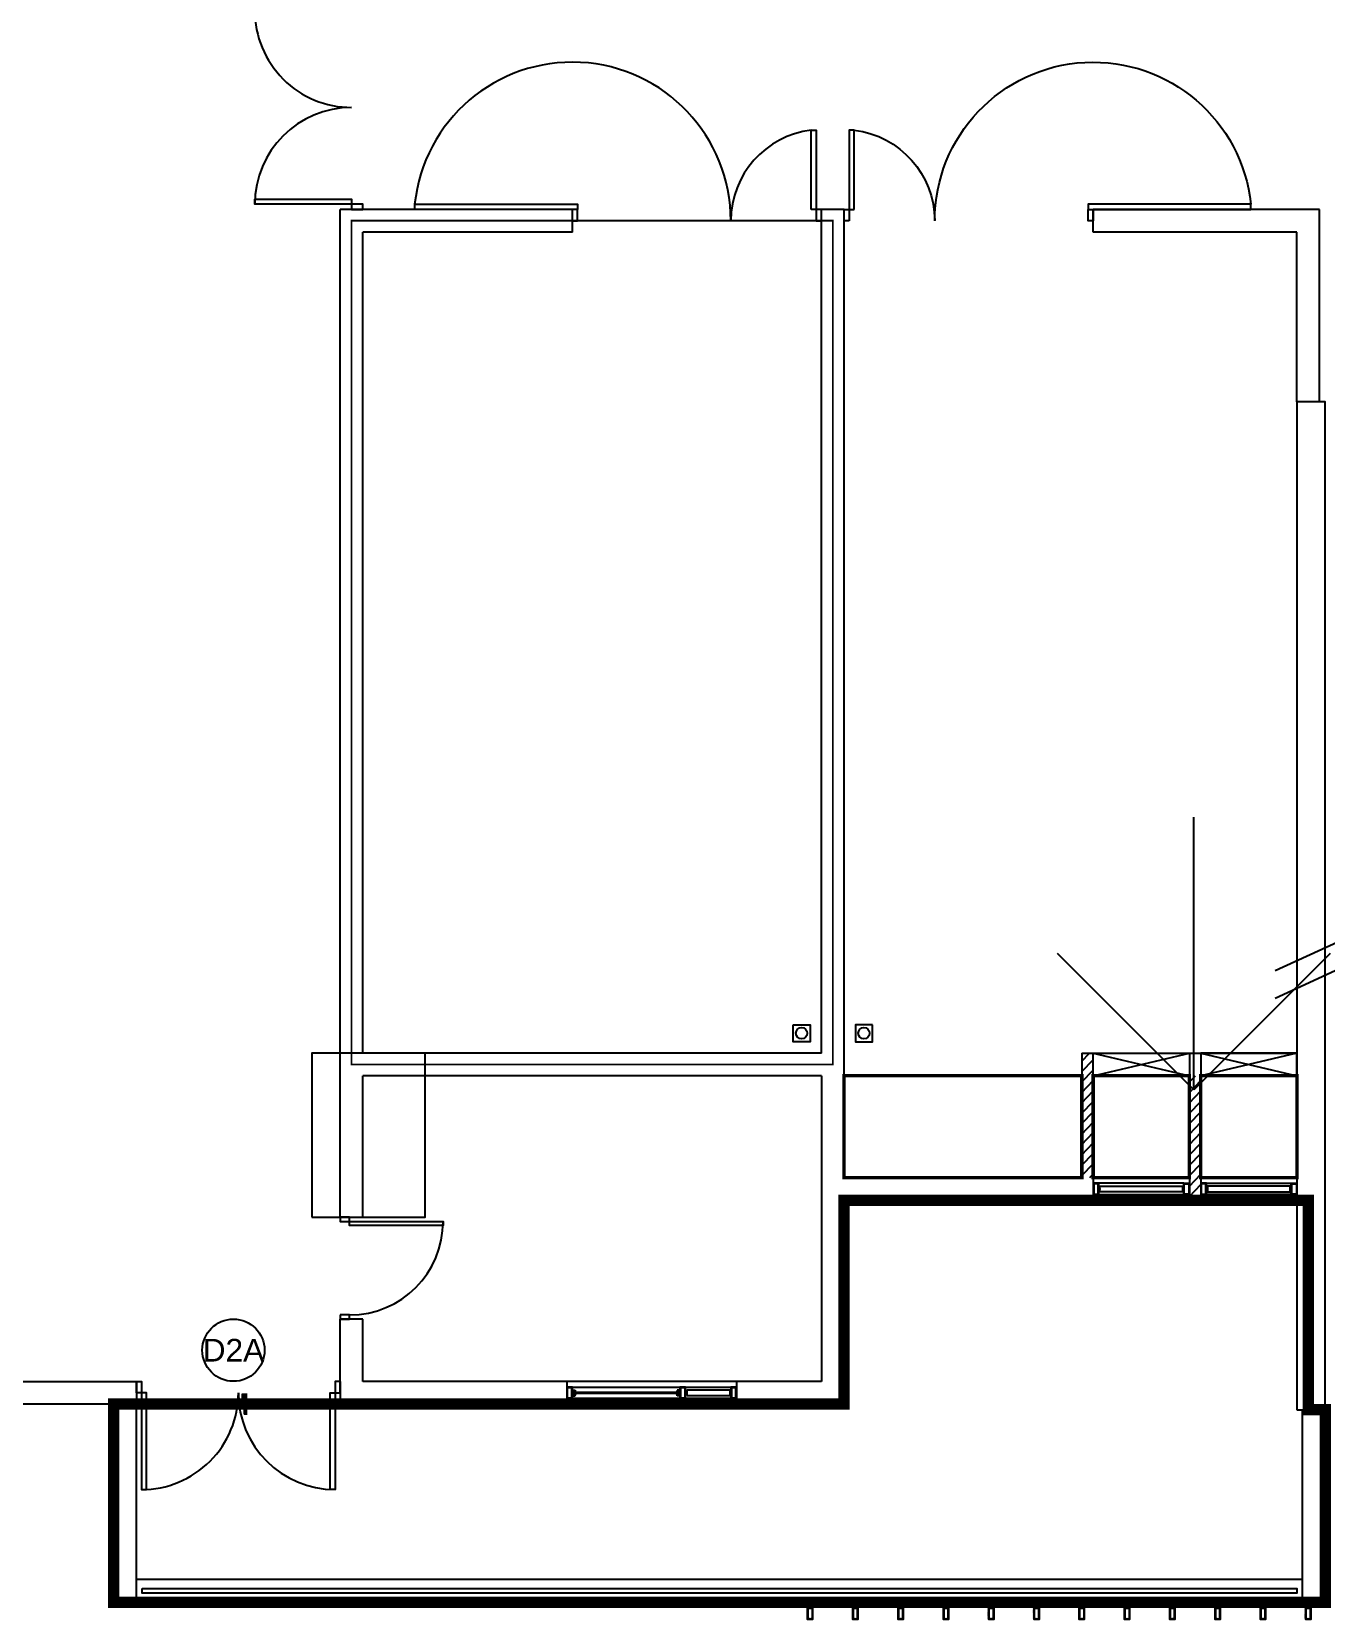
# Model space of a CAD drawing. Header units: feet. Extents: x 1421395 to 1426379, y -945253 to -943919.
# Drawn here: x 1422474 to 1422919, y -945174 to -944629 of the extents above; entities that cross this region are included whole.
import ezdxf
from ezdxf.enums import TextEntityAlignment as Align

# ---------------------------------------------------------------- set-up
doc = ezdxf.new("R2010")
doc.units = ezdxf.units.FT
doc.linetypes.add('Xref Typical$0$$0$HIDDEN', pattern=[0.375, 0.25, -0.125])
doc.linetypes.add('Xref Typical$0$HIDDEN', pattern=[0.375, 0.25, -0.125])
for name, color, linetype in [('04--hatch-1', 8, 'Continuous'), ('06--line-1', 1, 'Continuous'), ('08--detail-ref', 1, 'Continuous'), ('08--door-ref', 1, 'Continuous'), ('E--concrete-2', 4, 'Continuous'), ('F--Blockwall', 3, 'Continuous'), ('H--metalwork', 1, 'Continuous'), ('L--doors-1', 1, 'Continuous'), ('Xref Typical$0$04--hatch-1', 8, 'Continuous'), ('Xref Typical$0$07--dim-1', 8, 'Continuous'), ('Xref Typical$0$101 First floor$0$06--line-1', 8, 'Continuous'), ('Xref Typical$0$F--Blockwall', 3, 'Continuous'), ('Xref Typical$0$L--doors-1', 1, 'Continuous'), ('Xref Typical$0$L--windows-1', 1, 'Continuous'), ('Xref Typical$0$p-02 rev', 15, 'Continuous'), ('Xref Typical$0$STAIR$0$L--stairs-1', 1, 'Continuous')]:
    doc.layers.add(name, color=color, linetype=linetype)
doc.layers.add('pline', color=210, linetype='Continuous', lineweight=5)
doc.layers.get('Xref Typical$0$07--dim-1').off()
doc.styles.add('00_xref_ser core$0$00_xref_ser core$0$ZC-STYLE-1', font='Arial.ttf')
doc.styles.add('Xref Typical$0$00_101_typ xref core$0$ZC-STYLE-3', font='romans.shx', dxfattribs={"width": 0.8})
doc.dimstyles.new('Xref Typical$0$1-100', dxfattribs={"dimscale": 75, "dimtxt": 1.85, "dimasz": 1.25, "dimexe": 1, "dimexo": 1.5, "dimgap": 0.85, "dimtad": 1, "dimdec": 0, "dimzin": 0, "dimdsep": 46, "dimtxsty": 'Xref Typical$0$00_101_typ xref core$0$ZC-STYLE-3', "dimblk1": 'Xref Typical$0$_ARCHTICK', "dimblk2": 'Xref Typical$0$_ARCHTICK', "dimsah": 1, "dimcen": 0.9, "dimdle": 0.1, "dimclrd": 8, "dimclre": 8, "dimclrt": 2, "dimadec": 0, "dimazin": 0, "dimtfac": 1, "dimtdec": 0, "dimtofl": 0, "dimtmove": 1, "dimatfit": 3, "dimldrblk": 'Xref Typical$0$_OPEN90', "dimfxl": 0, "dimtolj": 1, "dimtzin": 0, "dimlwd": -1, "dimlwe": -1, "dimarcsym": 0})

# ---------------------------------------------------------------- blocks, each defined once
blk = doc.blocks.new('00_xref_ser core$0$00_xref_ser core$0$D-1800')
at = {"layer": 'L--doors-1', "color": 5}
for points in [[(45, 50), (45, 905), (90, 905), (90, 50)], [(1755, 50), (1755, 905), (1710, 905), (1710, 50)], [(0, -50), (45, -50), (45, 50), (0, 50)], [(1800, -50), (1755, -50), (1755, 50), (1800, 50)]]:
    blk.add_lwpolyline(points, close=True, dxfattribs=at)
at = {"layer": 'L--doors-1'}
for centre, start, end in [((45, 50), 0, 90), ((1755, 50), 90, 180)]:
    blk.add_arc(centre, 855, start, end, dxfattribs=at)
blk = doc.blocks.new('00_xref_ser core$0$00_xref_ser core$0$D-REF-1')
at = {"layer": '08--door-ref'}
blk.add_circle((0, 0), 275, dxfattribs=at)
blk = doc.blocks.new('A$C6A53545A')
at = {"layer": '04--hatch-1', "color": 252}
for p, q in [((0, 50), (16.4, 50)), ((0, 45), (16.4, 45)), ((0, 40), (16.4, 40)), ((0, 35), (16.4, 35)), ((0, 30), (16.4, 30)), ((0, 25), (16.4, 25)), ((0, 20), (16.4, 20)), ((0, 15), (16.4, 15)), ((0, 10), (16.4, 10)), ((0, 5), (16.4, 5)), ((0, 0), (16.4, 0)), ((-10, -5), (16.4, -5)), ((-10, -10), (16.4, -10)), ((-10, -15), (16.4, -15)), ((-10, -20), (16.4, -20)), ((-10, -25), (16.4, -25)), ((-10, -30), (16.4, -30)), ((-10, -35), (16.4, -35)), ((-10, -40), (16.4, -40)), ((-10, -45), (16.4, -45)), ((-10, -50), (16.4, -50))]:
    blk.add_line(p, q, dxfattribs=at)
at = {"layer": '06--line-1'}
blk.add_lwpolyline([(-10, -52.9), (-10, 0), (0, 0), (0, 51.5)], dxfattribs=at)
blk = doc.blocks.new('RGQ')
at = {"layer": '04--hatch-1'}
h = blk.add_hatch(dxfattribs=at)
h.set_pattern_fill('ANSI31', color=256)
h.paths.add_polyline_path([(431651, 108268), (431601, 108268), (431601, 108168), (431651, 108168)])
h.paths.add_polyline_path([(431646, 108263), (431646, 108173), (431606, 108173), (431606, 108263)], flags=16)
at = {"layer": 'H--metalwork'}
for points in [[(431601, 108268), (431651, 108268), (431651, 108168), (431601, 108168)], [(431606, 108263), (431646, 108263), (431646, 108173), (431606, 108173)]]:
    blk.add_lwpolyline(points, close=True, dxfattribs=at)
blk = doc.blocks.new('CFH')
at = {"layer": 'H--metalwork', "color": 252, "elevation": 0}
for points in [[(-84322, 29248), (-84372, 29248), (-84372, 29254), (-84322, 29254)], [(-84322, 29204), (-84372, 29204), (-84372, 29209), (-84322, 29209)], [(-84344, 29209), (-84350, 29209), (-84350, 29248), (-84344, 29248)], [(-83922, 29248), (-83972, 29248), (-83972, 29254), (-83922, 29254)], [(-83922, 29204), (-83972, 29204), (-83972, 29209), (-83922, 29209)], [(-83944, 29209), (-83950, 29209), (-83950, 29248), (-83944, 29248)], [(-83522, 29248), (-83572, 29248), (-83572, 29254), (-83522, 29254)], [(-83522, 29204), (-83572, 29204), (-83572, 29209), (-83522, 29209)], [(-83544, 29209), (-83550, 29209), (-83550, 29248), (-83544, 29248)], [(-83122, 29248), (-83172, 29248), (-83172, 29254), (-83122, 29254)], [(-83122, 29204), (-83172, 29204), (-83172, 29209), (-83122, 29209)], [(-83144, 29209), (-83150, 29209), (-83150, 29248), (-83144, 29248)], [(-82722, 29248), (-82772, 29248), (-82772, 29254), (-82722, 29254)], [(-82722, 29204), (-82772, 29204), (-82772, 29209), (-82722, 29209)], [(-82744, 29209), (-82750, 29209), (-82750, 29248), (-82744, 29248)], [(-82322, 29248), (-82372, 29248), (-82372, 29254), (-82322, 29254)], [(-82322, 29204), (-82372, 29204), (-82372, 29209), (-82322, 29209)], [(-82344, 29209), (-82350, 29209), (-82350, 29248), (-82344, 29248)], [(-81922, 29248), (-81972, 29248), (-81972, 29254), (-81922, 29254)], [(-81922, 29204), (-81972, 29204), (-81972, 29209), (-81922, 29209)], [(-81944, 29209), (-81950, 29209), (-81950, 29248), (-81944, 29248)], [(-81522, 29248), (-81572, 29248), (-81572, 29254), (-81522, 29254)], [(-81522, 29204), (-81572, 29204), (-81572, 29209), (-81522, 29209)], [(-81544, 29209), (-81550, 29209), (-81550, 29248), (-81544, 29248)], [(-81122, 29248), (-81172, 29248), (-81172, 29254), (-81122, 29254)], [(-81122, 29204), (-81172, 29204), (-81172, 29209), (-81122, 29209)], [(-81144, 29209), (-81150, 29209), (-81150, 29248), (-81144, 29248)], [(-80722, 29248), (-80772, 29248), (-80772, 29254), (-80722, 29254)], [(-80722, 29204), (-80772, 29204), (-80772, 29209), (-80722, 29209)], [(-80744, 29209), (-80750, 29209), (-80750, 29248), (-80744, 29248)], [(-80322, 29248), (-80372, 29248), (-80372, 29254), (-80322, 29254)], [(-80322, 29204), (-80372, 29204), (-80372, 29209), (-80322, 29209)], [(-80344, 29209), (-80350, 29209), (-80350, 29248), (-80344, 29248)], [(-79922, 29248), (-79972, 29248), (-79972, 29254), (-79922, 29254)], [(-79922, 29204), (-79972, 29204), (-79972, 29209), (-79922, 29209)], [(-79944, 29209), (-79950, 29209), (-79950, 29248), (-79944, 29248)]]:
    blk.add_lwpolyline(points, close=True, dxfattribs=at)
at = {"layer": 'H--metalwork', "xscale": -1}
for p in [(347279, -79065, 0), (347679, -79065, 0), (348079, -79065, 0), (348479, -79065, 0), (348879, -79065, 0), (349279, -79065, 0), (349679, -79065, 0), (350079, -79065, 0), (350479, -79065, 0), (350879, -79065, 0), (351279, -79065, 0), (351679, -79065, 0)]:
    blk.add_blockref('RGQ', p, dxfattribs=at)
blk = doc.blocks.new('Xref Typical$0$rged')
at = {"color": 5}
for p, q in [((-70558, 82623), (-70558, 82573)), ((-70558, 82623), (-70533, 82623)), ((-70558, 82573), (-70533, 82573)), ((-70556, 82621), (-70535, 82621)), ((-70556, 82621), (-70556, 82575)), ((-70556, 82575), (-70535, 82575)), ((-70539, 82616), (-70539, 82579)), ((-70537, 82616), (-70537, 82600)), ((-70537, 82611), (-70537, 82612)), ((-70537, 82611), (-70537, 82611)), ((-70537, 82602), (-70527, 82602)), ((-70537, 82602), (-70537, 82600)), ((-70536, 82600), (-70537, 82600)), ((-70537, 82596), (-70537, 82579)), ((-70536, 82595), (-70537, 82595)), ((-70537, 82593), (-70537, 82595)), ((-70537, 82593), (-70527, 82593)), ((-70537, 82584), (-70537, 82584)), ((-70537, 82584), (-70537, 82583)), ((-70536, 82602), (-70526, 82602)), ((-70536, 82602), (-70536, 82600)), ((-70536, 82594), (-70536, 82595)), ((-70536, 82594), (-70526, 82594)), ((-70535, 82621), (-70535, 82619)), ((-70535, 82614), (-70534, 82614)), ((-70535, 82581), (-70534, 82581)), ((-70535, 82575), (-70535, 82576)), ((-70534, 82614), (-70522, 82602)), ((-70534, 82613), (-70526, 82605)), ((-70534, 82581), (-70522, 82594)), ((-70534, 82582), (-70526, 82590)), ((-70533, 82623), (-70533, 82617)), ((-70533, 82602), (-70533, 82602)), ((-70533, 82602), (-70533, 82602)), ((-70533, 82602), (-70533, 82594)), ((-70533, 82594), (-70533, 82594)), ((-70533, 82573), (-70533, 82579)), ((-70532, 82602), (-70532, 82594)), ((-70526, 82602), (-70526, 82602)), ((-70526, 82594), (-70526, 82593)), ((-70525, 82605), (-70522, 82602)), ((-70525, 82591), (-70522, 82594)), ((-70522, 82602), (-70522, 82602)), ((-70522, 82594), (-70522, 82594)), ((-69632, 82614), (-69645, 82602)), ((-69644, 82602), (-69645, 82602)), ((-69644, 82594), (-69645, 82594)), ((-69632, 82581), (-69645, 82594)), ((-69641, 82605), (-69644, 82602)), ((-69641, 82591), (-69644, 82594)), ((-69632, 82613), (-69640, 82605)), ((-69640, 82602), (-69640, 82602)), ((-69630, 82602), (-69640, 82602)), ((-69630, 82594), (-69640, 82594)), ((-69640, 82594), (-69640, 82593)), ((-69632, 82582), (-69640, 82590)), ((-69629, 82602), (-69639, 82602)), ((-69629, 82593), (-69639, 82593)), ((-69634, 82602), (-69634, 82594)), ((-69633, 82623), (-69633, 82617)), ((-69608, 82623), (-69633, 82623)), ((-69633, 82602), (-69633, 82602)), ((-69633, 82602), (-69633, 82602)), ((-69633, 82602), (-69633, 82594)), ((-69633, 82594), (-69633, 82594)), ((-69633, 82573), (-69633, 82579)), ((-69608, 82573), (-69633, 82573)), ((-69631, 82614), (-69632, 82614)), ((-69631, 82581), (-69632, 82581)), ((-69610, 82621), (-69631, 82621)), ((-69631, 82621), (-69631, 82619)), ((-69631, 82575), (-69631, 82576)), ((-69610, 82575), (-69631, 82575)), ((-69630, 82602), (-69630, 82600)), ((-69630, 82600), (-69629, 82600)), ((-69630, 82594), (-69630, 82595)), ((-69630, 82595), (-69629, 82595)), ((-69629, 82616), (-69629, 82600)), ((-69629, 82611), (-69629, 82612)), ((-69629, 82611), (-69629, 82611)), ((-69629, 82602), (-69629, 82600)), ((-69629, 82596), (-69629, 82579)), ((-69629, 82593), (-69629, 82595)), ((-69629, 82584), (-69629, 82584)), ((-69629, 82584), (-69629, 82583)), ((-69627, 82616), (-69627, 82579)), ((-69610, 82621), (-69610, 82575)), ((-69608, 82623), (-69608, 82573))]:
    blk.add_line(p, q, dxfattribs=at)
for centre, radius, start, end in [((-70535, 82615), 4.53, 95.5097, 164.881), ((-70535, 82581), 4.53, 195.119, 264.4903), ((-70535, 82615), 2.69, 53.3557, 150.2969), ((-70538, 82606), 6.08, 277.1326, 318.4657), ((-70538, 82590), 6.08, 41.5343, 82.8674), ((-70535, 82581), 2.69, 209.7031, 306.6443), ((-70525, 82603), 1.75, 102.0021, 223.8098), ((-70525, 82603), 1.25, 85.3803, 255.5338), ((-70525, 82592), 1.25, 104.4662, 274.6197), ((-70525, 82592), 1.75, 136.1902, 257.9979), ((-69641, 82603), 1.25, 284.4662, 94.6197), ((-69641, 82592), 1.25, 265.3803, 75.5338), ((-69641, 82603), 1.75, 316.1902, 77.9979), ((-69641, 82592), 1.75, 282.0021, 43.8098), ((-69632, 82615), 2.69, 29.7031, 126.6443), ((-69628, 82606), 6.08, 221.5343, 262.8674), ((-69628, 82590), 6.08, 97.1326, 138.4657), ((-69632, 82581), 2.69, 233.3557, 330.2969), ((-69632, 82615), 4.53, 15.119, 84.4903), ((-69632, 82581), 4.53, 275.5097, 344.881)]:
    blk.add_arc(centre, radius, start, end, dxfattribs=at)
for points in [[(-70537, 82612), (-70535, 82612), (-70535, 82613), (-70535, 82614)], [(-70537, 82583), (-70535, 82583), (-70535, 82582), (-70535, 82581)], [(-69629, 82612), (-69631, 82612), (-69632, 82613), (-69631, 82614)], [(-69629, 82583), (-69631, 82583), (-69632, 82582), (-69631, 82581)]]:
    blk.add_spline(points, degree=3, dxfattribs=at)
for points in [[(-70537, 82611), (-70537, 82612), (-70537, 82611), (-70536, 82612), (-70536, 82612), (-70536, 82612), (-70535, 82612), (-70535, 82612), (-70535, 82612), (-70534, 82612), (-70534, 82613), (-70534, 82613), (-70534, 82613), (-70534, 82613), (-70534, 82613), (-70534, 82613)], [(-70537, 82584), (-70537, 82584), (-70537, 82584), (-70536, 82584), (-70536, 82584), (-70536, 82584), (-70535, 82584), (-70535, 82584), (-70535, 82583), (-70534, 82583), (-70534, 82583), (-70534, 82582), (-70534, 82582), (-70534, 82582), (-70534, 82582), (-70534, 82582)], [(-69629, 82611), (-69630, 82612), (-69630, 82611), (-69630, 82612), (-69630, 82612), (-69631, 82612), (-69631, 82612), (-69631, 82612), (-69631, 82612), (-69632, 82612), (-69632, 82613), (-69632, 82613), (-69632, 82613), (-69632, 82613), (-69632, 82613), (-69632, 82613)], [(-69629, 82584), (-69630, 82584), (-69630, 82584), (-69630, 82584), (-69630, 82584), (-69631, 82584), (-69631, 82584), (-69631, 82584), (-69631, 82583), (-69632, 82583), (-69632, 82583), (-69632, 82582), (-69632, 82582), (-69632, 82582), (-69632, 82582), (-69632, 82582)]]:
    blk.add_open_spline(points, degree=3, knots=[0, 0, 0, 0, 0.447954, 0.447954, 0.951619, 0.951619, 1.324269, 1.324269, 1.90348, 1.90348, 2.482691, 2.482691, 2.73392, 2.73392, 2.822039, 2.822039, 2.822039, 2.822039], dxfattribs=at)
at = {"layer": 'Xref Typical$0$L--windows-1', "color": 251}
for p, q in [((-70608, 82649), (-69108, 82649)), ((-69108, 82549), (-70608, 82549))]:
    blk.add_line(p, q, dxfattribs=at)
at = {"layer": 'Xref Typical$0$L--windows-1'}
for p, q in [((-70531, 82602), (-70531, 82594)), ((-69635, 82602), (-70531, 82602)), ((-69635, 82594), (-70531, 82594)), ((-69635, 82602), (-69635, 82594))]:
    blk.add_line(p, q, dxfattribs=at)
at = {"layer": 'Xref Typical$0$L--windows-1', "color": 5}
for p, q in [((-69558, 82604), (-69548, 82604)), ((-69558, 82594), (-69548, 82594)), ((-69548, 82624), (-69168, 82624)), ((-69548, 82574), (-69168, 82574)), ((-69168, 82604), (-69158, 82604)), ((-69168, 82594), (-69158, 82594))]:
    blk.add_line(p, q, dxfattribs=at)
at = {"layer": 'Xref Typical$0$L--windows-1', "elevation": 0}
for points in [[(-70608, 82549), (-70558, 82549), (-70558, 82649), (-70608, 82649), (-70608, 82549)], [(-69608, 82549), (-69558, 82549), (-69558, 82649), (-69608, 82649), (-69608, 82549)], [(-69108, 82549), (-69108, 82649), (-69158, 82649), (-69158, 82549), (-69108, 82549)]]:
    blk.add_lwpolyline(points, dxfattribs=at)
for points in [[(-70603, 82554), (-70563, 82554), (-70563, 82644), (-70603, 82644)], [(-69603, 82554), (-69563, 82554), (-69563, 82644), (-69603, 82644)], [(-69113, 82554), (-69113, 82644), (-69153, 82644), (-69153, 82554)]]:
    blk.add_lwpolyline(points, close=True, dxfattribs=at)
at = {"layer": 'Xref Typical$0$L--windows-1', "color": 5, "elevation": 0}
for points in [[(-69548, 82624), (-69548, 82574)], [(-69168, 82624), (-69168, 82574)]]:
    blk.add_lwpolyline(points, dxfattribs=at)
blk = doc.blocks.new('Xref Typical$0$_ARCHTICK')
at = {"color": 0, "linetype": 'ByBlock', "const_width": 0.15}
blk.add_lwpolyline([(-0.5, -0.5), (0.5, 0.5)], dxfattribs=at)
blk = doc.blocks.new('Xref Typical$0$_OPEN90')
at = {"color": 0, "linetype": 'ByBlock'}
for p, q in [((-0.5, 0.5), (0, 0)), ((0, 0), (-1, 0)), ((0, 0), (-0.5, -0.5))]:
    blk.add_line(p, q, dxfattribs=at)
blk = doc.blocks.new('Xref Typical$0$A$C04CA7957')
at = {"layer": 'Xref Typical$0$STAIR$0$L--stairs-1'}
for p, q in [((2117, 4652, 0), (0, 3675, 0)), ((2117, 4410, 0), (0, 3432, 0))]:
    blk.add_line(p, q, dxfattribs=at)
blk = doc.blocks.new('Xref Typical$0$00_xref_ser core$0$00_xref_ser core$0$D4-2')
at = {"layer": 'Xref Typical$0$L--doors-1', "color": 5}
for points in [[(-117639, 25631), (-117639, 25676), (-117739, 25676), (-117739, 25631)], [(-117739, 25586), (-118439, 25586), (-118439, 25631), (-117739, 25631)], [(-117739, 23521), (-117739, 22084), (-117784, 22084), (-117784, 23521)], [(-117639, 23476), (-117639, 23521), (-117739, 23521), (-117739, 23476)]]:
    blk.add_lwpolyline(points, close=True, dxfattribs=at)
at = {"layer": 'Xref Typical$0$L--doors-1'}
for centre, radius, start, end in [((-117636, 25686), 810, 187.092, 269.7299), ((-117639, 23476), 1400, 90, 264.0551)]:
    blk.add_arc(centre, radius, start, end, dxfattribs=at)
blk = doc.blocks.new('Xref Typical$0$00_xref_ser core$0$00_xref_ser core$0$D-1100')
at = {"layer": 'Xref Typical$0$L--doors-1', "color": 5}
for points in [[(45, 50), (45, 1060), (90, 1060), (90, 50)], [(0, -50), (45, -50), (45, 50), (0, 50)], [(1055, -50), (1100, -50), (1100, 50), (1055, 50)]]:
    blk.add_lwpolyline(points, close=True, dxfattribs=at)
at = {"layer": 'Xref Typical$0$L--doors-1'}
blk.add_arc((45, 50), 1010, 0, 90, dxfattribs=at)
blk = doc.blocks.new('Xref Typical$0$D-1800')
at = {"layer": 'Xref Typical$0$L--doors-1', "color": 5}
for points in [[(45, 50), (45, 905), (90, 905), (90, 50)], [(1755, 50), (1755, 905), (1710, 905), (1710, 50)], [(0, -50), (45, -50), (45, 50), (0, 50)], [(1800, -50), (1755, -50), (1755, 50), (1800, 50)]]:
    blk.add_lwpolyline(points, close=True, dxfattribs=at)
at = {"layer": 'Xref Typical$0$L--doors-1'}
for centre, start, end in [((45, 50), 0, 90), ((1755, 50), 90, 180)]:
    blk.add_arc(centre, 855, start, end, dxfattribs=at)

msp = doc.modelspace()

# ---------------------------------------------------------------- hatches: boundary and pattern name
at = {"layer": 'Xref Typical$0$04--hatch-1', "extrusion": (1.62574e-12, 1.25923e-06, 1)}
h = msp.add_hatch(dxfattribs=at)
h.set_pattern_fill('ANSI31', color=251, scale=0.778378, angle=15.8809, style=0)
h.set_pattern_definition([(46.29525, (1426760.1907, -934119.4987), (-1.7865643, 1.70756126), [])])
h.paths.add_polyline_path([(1422835.34, -945022.5), (1422839.23, -945022.5), (1422839.23, -944979.69), (1422835.34, -944979.69)])
h = msp.add_hatch(dxfattribs=at)
h.set_pattern_fill('ANSI31', color=251, scale=0.778378, angle=15.8809, style=0)
h.set_pattern_definition([(46.29525, (1426797.1636, -934119.5018), (-1.7865643, 1.70756126), [])])
h.paths.add_polyline_path([(1422872.31, -945030.29), (1422876.2, -945030.29), (1422876.2, -944987.47), (1422872.31, -944987.47)])

# ---------------------------------------------------------------- linework, layer by layer
at = {"layer": '06--line-1', "extrusion": (-7.30952e-16, 1.25923e-06, 1)}
for p, q in [((1422502.58, -945168.44, 0.04), (1422502.58, -945100.34, 0.04)), ((1422510.37, -945168.44, 0.04), (1422510.37, -945100.34, 0.04)), ((1422911.23, -945168.44, 0.04), (1422911.23, -945102.28, 0.04)), ((1422919.01, -945102.28, 0.04), (1422919.01, -945168.44, 0.04)), ((1422911.23, -945160.66, 0.04), (1422510.37, -945160.66, 0.04)), ((1422510.37, -945168.44, 0.04), (1422502.58, -945168.44, 0.04)), ((1422911.23, -945168.44, 0.04), (1422510.37, -945168.44, 0.04)), ((1422919.01, -945168.44, 0.04), (1422911.23, -945168.44, 0.04))]:
    msp.add_line(p, q, dxfattribs=at)
at = {"layer": 'E--concrete-2', "extrusion": (-6.24309e-13, 1.25923e-06, 1), "elevation": -1.15}
for points in [[(1422909.29, -945102.28), (1422919.02, -945102.28), (1422919.01, -944755.9), (1422909.28, -944755.9)], [(1422570.68, -945036.12), (1422609.6, -945036.12), (1422609.6, -944979.69), (1422570.68, -944979.69)]]:
    msp.add_lwpolyline(points, close=True, dxfattribs=at)
at = {"layer": 'F--Blockwall', "extrusion": (-7.30952e-16, 1.25923e-06, 1)}
for p, q in [((1422510.37, -945092.55, 0.04), (1422510.37, -945100.34, 0.04)), ((1422580.42, -945092.55, 0.04), (1422580.42, -945100.34, 0.04))]:
    msp.add_line(p, q, dxfattribs=at)
at = {"layer": 'H--metalwork', "extrusion": (-7.30952e-16, 1.25923e-06, 1), "elevation": -1.15}
msp.add_lwpolyline([(1422512.31, -945163.77), (1422909.28, -945163.77), (1422909.28, -945165.33), (1422512.31, -945165.33)], close=True, dxfattribs=at)
at = {"layer": 'L--doors-1', "color": 1, "ltscale": 5, "extrusion": (-7.30952e-16, 1.25923e-06, 1)}
msp.add_line((1422580.42, -945100.34, 0.04), (1422510.37, -945100.34, 0.04), dxfattribs=at)
at = {"layer": 'pline', "color": 6, "extrusion": (-7.30952e-16, 1.25923e-06, 1), "const_width": 0.584, "elevation": -1.15}
msp.add_lwpolyline([(1422749.71, -944983.58), (1422584.3, -944983.58), (1422584.3, -944693.63), (1422749.71, -944693.63)], close=True, dxfattribs=at)
at = {"layer": 'pline', "color": 4, "linetype": 'Continuous', "extrusion": (-7.30952e-16, 1.25923e-06, 1), "const_width": 1.17, "elevation": -1.13}
for points in [[(1422753.61, -944987.47), (1422835.34, -944987.47), (1422835.34, -945022.5), (1422753.61, -945022.5)], [(1422839.23, -944987.47), (1422872.31, -944987.47), (1422872.31, -945022.5), (1422839.23, -945022.5)], [(1422876.2, -945022.5), (1422909.28, -945022.5), (1422909.28, -944987.47), (1422876.2, -944987.47)]]:
    msp.add_lwpolyline(points, close=True, dxfattribs=at)
at = {"layer": 'pline', "color": 82, "linetype": 'Continuous', "extrusion": (-7.30952e-16, 1.25923e-06, 1), "const_width": 3.89, "elevation": -1.13}
msp.add_lwpolyline([(1422502.58, -945100.34), (1422502.58, -945168.44), (1422919.01, -945168.44), (1422919.02, -945102.28), (1422913.17, -945102.28), (1422913.17, -945030.28), (1422753.61, -945030.28), (1422753.61, -945100.34)], close=True, dxfattribs=at)
at = {"layer": 'Xref Typical$0$101 First floor$0$06--line-1', "extrusion": (-7.30952e-16, 1.25923e-06, 1), "elevation": -1.15}
for points in [[(1422736.09, -944969.96), (1422741.93, -944969.96), (1422741.93, -944975.8), (1422736.09, -944975.8)], [(1422763.34, -944969.96), (1422757.5, -944969.96), (1422757.5, -944975.8), (1422763.34, -944975.8)]]:
    msp.add_lwpolyline(points, close=True, dxfattribs=at)
at = {"layer": 'Xref Typical$0$101 First floor$0$06--line-1', "extrusion": (-7.30952e-16, 1.25923e-06, 1)}
for centre in [(1422739.01, -944972.88, -1.15), (1422760.42, -944972.88, -1.15)]:
    msp.add_circle(centre, 1.95, dxfattribs=at)
at = {"layer": 'Xref Typical$0$F--Blockwall', "extrusion": (-7.30952e-16, 1.25923e-06, 1)}
for p, q in [((1422660.2, -944689.74, 0.04), (1422580.42, -944689.74, 0.04)), ((1422580.42, -945036.12, 0.04), (1422580.42, -944689.74, 0.04)), ((1422660.2, -944697.53, 0.04), (1422660.2, -944689.74, 0.04)), ((1422745.82, -944979.69, 0.04), (1422745.82, -944689.74, 0.04)), ((1422753.61, -944689.74, 0.04), (1422745.82, -944689.74, 0.04)), ((1422753.61, -944987.47, 0.04), (1422753.61, -944689.74, 0.04)), ((1422839.23, -944697.53, 0.04), (1422839.23, -944689.74, 0.04)), ((1422917.07, -944689.74, 0.04), (1422839.23, -944689.74, 0.04)), ((1422917.07, -944755.9, 0.04), (1422917.07, -944689.74, 0.04)), ((1422588.2, -944979.69, 0.04), (1422588.2, -944697.53, 0.04)), ((1422660.2, -944697.53, 0.04), (1422588.2, -944697.53, 0.04)), ((1422909.28, -944697.53, 0.04), (1422839.23, -944697.53, 0.04)), ((1422909.28, -944755.9, 0.04), (1422909.28, -944697.53, 0.04)), ((1422745.82, -944979.69, 0.04), (1422588.2, -944979.69, 0.04)), ((1422835.34, -944979.69, 0.04), (1422835.34, -945022.5, 0.04)), ((1422835.34, -944979.69, 0.04), (1422909.28, -944979.69, 0.04)), ((1422588.2, -945036.12, 0.04), (1422588.2, -944987.47, 0.04)), ((1422745.82, -944987.47, 0.04), (1422588.2, -944987.47, 0.04)), ((1422745.82, -944987.47, 0.04), (1422745.82, -945092.55, 0.04)), ((1422753.61, -945022.5, 0.04), (1422753.61, -944987.47, 0.04)), ((1422839.23, -944987.47, 0.04), (1422839.23, -945022.5, 0.04)), ((1422839.23, -944987.47, 0.04), (1422872.31, -944987.47, 0.04)), ((1422872.31, -944987.47, 0.04), (1422872.31, -945022.5, 0.04)), ((1422876.2, -944987.47, 0.04), (1422909.28, -944987.47, 0.04)), ((1422876.2, -944987.47, 0.04), (1422876.2, -945022.5, 0.04)), ((1422835.34, -945022.5, 0.04), (1422753.61, -945022.5, 0.04)), ((1422839.23, -945022.5, 0.04), (1422872.31, -945022.5, 0.04)), ((1422876.2, -945022.5, 0.04), (1422909.28, -945022.5, 0.04)), ((1422835.34, -945030.28, 0.04), (1422753.61, -945030.28, 0.04)), ((1422753.61, -945100.34, 0.04), (1422753.61, -945030.28, 0.04)), ((1422835.34, -945030.28, 0.04), (1422839.23, -945030.28, 0.04)), ((1422839.23, -945030.28, 0.04), (1422872.31, -945030.28, 0.04)), ((1422872.31, -945030.28, 0.04), (1422876.2, -945030.28, 0.04)), ((1422876.2, -945030.28, 0.04), (1422909.28, -945030.28, 0.04)), ((1422580.42, -945036.12, 0.04), (1422588.2, -945036.12, 0.04)), ((1422580.42, -945092.55, 0.04), (1422580.42, -945071.15, 0.04)), ((1422588.2, -945071.15, 0.04), (1422580.42, -945071.15, 0.04)), ((1422588.2, -945092.55, 0.04), (1422588.2, -945071.15, 0.04)), ((1422471.45, -945092.55, 0.04), (1422510.36, -945092.55, 0.04)), ((1422658.26, -945092.55, 0.04), (1422588.2, -945092.55, 0.04)), ((1422658.26, -945092.55, 0.04), (1422658.26, -945100.34, 0.04)), ((1422745.82, -945092.55, 0.04), (1422716.63, -945092.55, 0.04)), ((1422716.63, -945092.55, 0.04), (1422716.63, -945100.34, 0.04)), ((1422510.36, -945100.34, 0.04), (1422471.45, -945100.34, 0.04)), ((1422658.26, -945100.34, 0.04), (1422580.42, -945100.34, 0.04)), ((1422753.61, -945100.34, 0.04), (1422716.63, -945100.34, 0.04))]:
    msp.add_line(p, q, dxfattribs=at)
at = {"layer": 'Xref Typical$0$F--Blockwall', "linetype": 'Xref Typical$0$HIDDEN', "ltscale": 150, "extrusion": (-7.30952e-16, 1.25923e-06, 1)}
for p, q in [((1422839.23, -945022.5, 0.04), (1422839.23, -945030.28, 0.04)), ((1422872.31, -945022.5, 0.04), (1422872.31, -945030.28, 0.04)), ((1422876.2, -945022.5, 0.04), (1422876.2, -945030.28, 0.04))]:
    msp.add_line(p, q, dxfattribs=at)
at = {"layer": 'Xref Typical$0$L--windows-1', "linetype": 'Xref Typical$0$HIDDEN', "ltscale": 250, "extrusion": (-7.30952e-16, 1.25923e-06, 1)}
for p, q in [((1422839.23, -944987.47, 0.04), (1422872.31, -944979.69, 0.04)), ((1422839.24, -944979.69, 0.04), (1422872.31, -944987.47, 0.04)), ((1422876.21, -944979.69, 0.04), (1422909.28, -944987.47, 0.04)), ((1422909.28, -944979.69, 0.04), (1422876.21, -944987.47, 0.04))]:
    msp.add_line(p, q, dxfattribs=at)
at = {"layer": 'Xref Typical$0$L--windows-1', "color": 250, "linetype": 'Xref Typical$0$HIDDEN', "ltscale": 250, "extrusion": (-7.30952e-16, 1.25923e-06, 1)}
for p, q in [((1422870.36, -945024.44, 0.04), (1422841.18, -945024.44, 0.04)), ((1422878.15, -945024.44, 0.04), (1422907.34, -945024.44, 0.04)), ((1422841.18, -945028.34, 0.04), (1422870.36, -945028.34, 0.04)), ((1422907.34, -945028.34, 0.04), (1422878.15, -945028.34, 0.04))]:
    msp.add_line(p, q, dxfattribs=at)
at = {"layer": 'Xref Typical$0$L--windows-1', "extrusion": (-7.30952e-16, 1.25923e-06, 1)}
for p, q in [((1422716.63, -945092.55, 0.04), (1422658.26, -945092.55, 0.04)), ((1422658.26, -945100.34, 0.04), (1422716.63, -945100.34, 0.04))]:
    msp.add_line(p, q, dxfattribs=at)
at = {"layer": 'Xref Typical$0$L--windows-1', "linetype": 'Xref Typical$0$HIDDEN', "ltscale": 250, "extrusion": (-7.30952e-16, 1.25923e-06, 1), "elevation": -1.15}
for points in [[(1422872.31, -944987.47), (1422839.23, -944987.47), (1422839.23, -944979.69), (1422872.31, -944979.69)], [(1422876.2, -944987.47), (1422909.28, -944987.47), (1422909.28, -944979.69), (1422876.2, -944979.69)], [(1422841.18, -945024.44), (1422839.23, -945024.44), (1422839.23, -945028.34), (1422841.18, -945028.34)], [(1422839.42, -945028.14), (1422840.98, -945028.14), (1422840.98, -945024.64), (1422839.42, -945024.64)], [(1422872.31, -945028.34), (1422870.36, -945028.34), (1422870.36, -945024.44), (1422872.31, -945024.44)], [(1422870.56, -945024.64), (1422872.12, -945024.64), (1422872.12, -945028.14), (1422870.56, -945028.14)], [(1422876.2, -945028.34), (1422878.15, -945028.34), (1422878.15, -945024.44), (1422876.2, -945024.44)], [(1422877.95, -945024.64), (1422876.4, -945024.64), (1422876.4, -945028.14), (1422877.95, -945028.14)], [(1422907.34, -945024.44), (1422909.28, -945024.44), (1422909.28, -945028.34), (1422907.34, -945028.34)], [(1422909.09, -945028.14), (1422907.53, -945028.14), (1422907.53, -945024.64), (1422909.09, -945024.64)]]:
    msp.add_lwpolyline(points, close=True, dxfattribs=at)
at = {"layer": 'Xref Typical$0$L--windows-1', "color": 5, "linetype": 'Xref Typical$0$HIDDEN', "ltscale": 250, "extrusion": (-7.30952e-16, 1.25923e-06, 1), "elevation": -1.15}
for points in [[(1422841.56, -945026.58), (1422841.18, -945026.58), (1422841.18, -945026.2), (1422841.56, -945026.2)], [(1422869.97, -945027.36), (1422841.56, -945027.36), (1422841.56, -945025.42), (1422869.97, -945025.42)], [(1422869.97, -945026.58), (1422870.36, -945026.58), (1422870.36, -945026.2), (1422869.97, -945026.2)], [(1422878.54, -945026.58), (1422878.15, -945026.58), (1422878.15, -945026.2), (1422878.54, -945026.2)], [(1422878.54, -945027.36), (1422906.95, -945027.36), (1422906.95, -945025.42), (1422878.54, -945025.42)], [(1422906.95, -945026.58), (1422907.34, -945026.58), (1422907.34, -945026.2), (1422906.95, -945026.2)]]:
    msp.add_lwpolyline(points, close=True, dxfattribs=at)

# ---------------------------------------------------------------- block references
at = {"linetype": 'Xref Typical$0$$0$HIDDEN', "extrusion": (1.62574e-12, 1.25923e-06, 1), "xscale": 0.03891891879323523, "yscale": 0.03891891879323523, "zscale": 0.03891891879323523}
msp.add_blockref('Xref Typical$0$rged', (1425406.25, -948311.13, -1.15), dxfattribs=at)
at = {"layer": '06--line-1', "linetype": 'Continuous', "extrusion": (6.24309e-13, -1.25923e-06, -1), "xscale": 0.06725189167484956, "yscale": 0.06725189167484956, "zscale": -0.06725189167484938, "rotation": 180.0000541865302}
msp.add_blockref('A$C6A53545A', (-1422547.37, -945100.34, 1.15), dxfattribs=at)
at = {"layer": '08--detail-ref', "extrusion": (-6.24309e-13, 1.25923e-06, 1), "xscale": 0.03891891879323523, "yscale": 0.03891891879323523, "zscale": 0.03891891879323523}
msp.add_blockref('CFH', (1426024.62, -946306.96, -1.15), dxfattribs=at)
at = {"layer": '08--door-ref', "linetype": 'Continuous', "extrusion": (-6.24309e-13, 1.25923e-06, 1)}
ref = msp.add_blockref('00_xref_ser core$0$00_xref_ser core$0$D-REF-1', (1422543.7, -945081.81, -1.15), dxfattribs=dict(at, xscale=0.03891891879323523, yscale=0.03891891879323523, zscale=0.03891891879323523))
ref.add_attrib('D1', 'D2A', dxfattribs={"extrusion": (-7.30952e-16, 1.25923e-06, 1), "height": 7.784, "style": '00_xref_ser core$0$00_xref_ser core$0$ZC-STYLE-1'}).set_placement((1422543.7, -945085.71, -1.15), align=Align.CENTER)
at = {"layer": 'L--doors-1', "color": 1, "ltscale": 5, "extrusion": (-6.24309e-13, 1.25923e-06, 1), "xscale": 0.03891891879323523, "yscale": 0.03891891879323523, "zscale": 0.03891891879323523, "rotation": 179.9999999999973}
msp.add_blockref('00_xref_ser core$0$00_xref_ser core$0$D-1800', (1422580.42, -945094.5, -1.15), dxfattribs=at)
at = {"layer": 'Xref Typical$0$07--dim-1', "extrusion": (1.62574e-12, 1.25923e-06, 1), "xscale": 0.03891891879323523, "yscale": 0.03891891879323523, "zscale": 0.03891891879323523}
msp.add_blockref('Xref Typical$0$A$C04CA7957', (1422901.85, -945094.49, -1.15), dxfattribs=at)
at = {"layer": 'Xref Typical$0$L--doors-1', "extrusion": (1.62574e-12, 1.25923e-06, 1)}
for name, p, xscale, yscale, zscale, rotation in [('Xref Typical$0$D-1800', (1422586.26, -944689.74, -1.15), 0.03891891879323525, 0.03891891879323525, 0.03891891879323525, 90.00000000001403), ('Xref Typical$0$00_xref_ser core$0$00_xref_ser core$0$D-1100', (1422582.01, -945036.12, -1.15), 0.03184275891611807, 0.03184275891611807, 0.03184275891611807, 269.9999999999995)]:
    msp.add_blockref(name, p, dxfattribs=dict(at, xscale=xscale, yscale=yscale, zscale=zscale, rotation=rotation))
at = {"layer": 'Xref Typical$0$L--doors-1', "linetype": 'Continuous', "extrusion": (1.62574e-12, 1.25923e-06, 1), "yscale": 0.03891891879323525, "zscale": 0.03891891879323525}
for p, xscale, rotation in [((1421746.53, -949272.03, -1.15), 0.03891891879323525, 269.9999999999995), ((1423752.9, -949272.03, -1.15), -0.03891891879323525, 89.99999999999952)]:
    msp.add_blockref('Xref Typical$0$00_xref_ser core$0$00_xref_ser core$0$D4-2', p, dxfattribs=dict(at, xscale=xscale, rotation=rotation))

# ---------------------------------------------------------------- leaders
at = {"layer": 'Xref Typical$0$p-02 rev'}
msp.add_leader([(1422873.85, -944992.36, 0.04), (1422873.85, -944966.54, 0.04)], dimstyle='Xref Typical$0$1-100', override={"dimgap": 0.85, "dimtad": 0}, dxfattribs=at)

doc.saveas('drawing.dxf')
